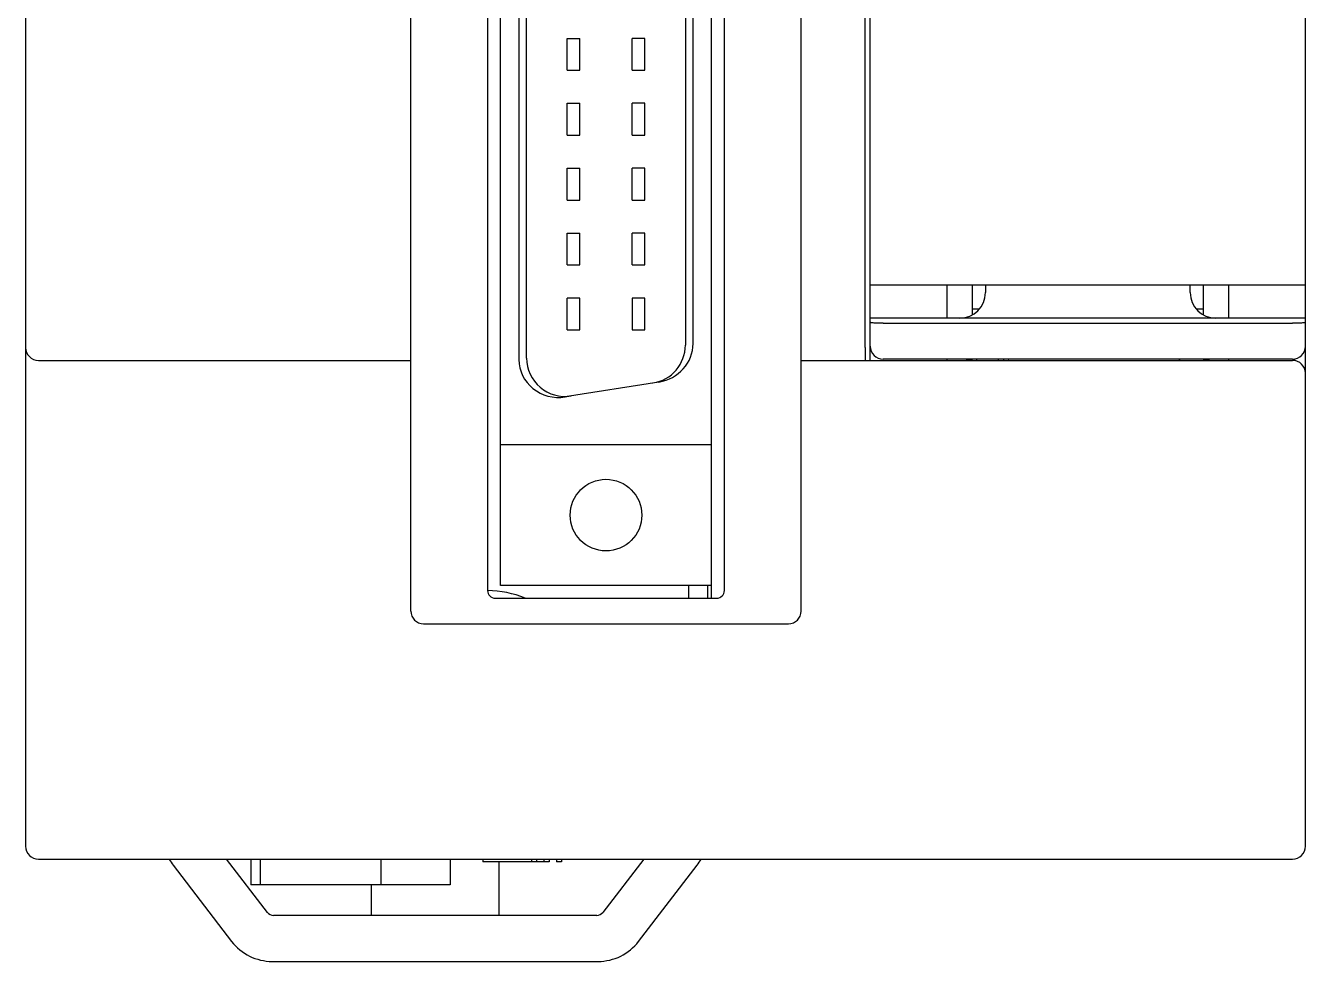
# Model space of a CAD drawing. Extents: x 61.3 to 129, y 101.1 to 195.7.
# Drawn here: x 79 to 129, y 101.1 to 137.7 of the extents above; entities that cross this region are included whole.
import ezdxf

# ---------------------------------------------------------------- set-up
doc = ezdxf.new("R2010")
doc.units = 0
doc.header["$LTSCALE"] = 16.335
doc.header["$PDMODE"] = 3
doc.header["$PDSIZE"] = 0.3125
doc.layers.get('0').update_dxf_attribs({"linetype": 'CONTINUOUS'})
doc.layers.get('Defpoints').update_dxf_attribs({"linetype": 'CONTINUOUS'})
doc.layers.add('AXIS', color=7, linetype='CONTINUOUS')

msp = doc.modelspace()

# ---------------------------------------------------------------- linework, layer by layer
at = {"color": 7, "linetype": 'Continuous'}
for p, q in [((79.028, 194.635), (79.028, 105.635)), ((129.028, 105.635), (129.028, 194.635)), ((109.328, 114.835), (109.328, 186.315)), ((97.078, 185.515), (97.078, 115.635)), ((105.828, 115.335), (105.828, 185.815)), ((106.328, 115.635), (106.328, 185.515)), ((97.578, 115.835), (97.578, 185.315)), ((98.303, 176.483), (98.303, 124.667)), ((98.603, 124.725), (98.603, 176.425)), ((94.078, 114.835), (94.078, 175.635)), ((104.803, 175.918), (104.803, 125.232)), ((105.103, 125.289), (105.103, 175.861)), ((112.028, 124.635), (112.028, 164.135)), ((100.183, 135.985), (100.183, 137.225)), ((100.183, 137.225), (100.683, 137.225)), ((100.683, 135.985), (100.683, 137.225)), ((102.723, 135.985), (102.723, 137.225)), ((103.223, 137.225), (102.723, 137.225)), ((103.223, 135.985), (103.223, 137.225)), ((100.183, 135.985), (100.683, 135.985)), ((102.723, 135.985), (103.223, 135.985)), ((100.183, 133.445), (100.183, 134.685)), ((100.183, 134.685), (100.683, 134.685)), ((100.683, 133.445), (100.683, 134.685)), ((102.723, 133.445), (102.723, 134.685)), ((103.223, 134.685), (102.723, 134.685)), ((103.223, 133.445), (103.223, 134.685)), ((100.183, 133.445), (100.683, 133.445)), ((102.723, 133.445), (103.223, 133.445)), ((100.183, 130.905), (100.183, 132.145)), ((100.183, 132.145), (100.683, 132.145)), ((100.683, 130.905), (100.683, 132.145)), ((102.723, 130.905), (102.723, 132.145)), ((103.223, 132.145), (102.723, 132.145)), ((103.223, 130.905), (103.223, 132.145)), ((100.183, 130.905), (100.683, 130.905)), ((102.723, 130.905), (103.223, 130.905)), ((100.183, 128.365), (100.183, 129.605)), ((100.183, 129.605), (100.683, 129.605)), ((100.683, 128.365), (100.683, 129.605)), ((102.723, 128.365), (102.723, 129.605)), ((103.223, 129.605), (102.723, 129.605)), ((103.223, 128.365), (103.223, 129.605)), ((100.183, 128.365), (100.683, 128.365)), ((102.723, 128.365), (103.223, 128.365)), ((112.028, 127.585), (129.028, 127.585)), ((115.028, 126.285), (115.028, 127.585)), ((116.028, 126.419), (116.028, 127.585)), ((116.528, 127.585), (116.528, 127.285)), ((124.528, 127.285), (124.528, 127.585)), ((125.028, 127.585), (125.028, 126.419)), ((126.028, 127.585), (126.028, 126.285)), ((100.183, 125.825), (100.183, 127.065)), ((100.683, 127.065), (100.183, 127.065)), ((100.683, 125.825), (100.683, 127.065)), ((102.723, 127.065), (102.723, 125.825)), ((103.223, 127.065), (102.723, 127.065)), ((103.223, 125.825), (103.223, 127.065)), ((116.287, 126.635), (116.028, 126.635)), ((125.028, 126.635), (124.769, 126.635)), ((129.028, 126.285), (112.028, 126.285)), ((112.528, 126.085), (128.528, 126.085)), ((100.183, 125.825), (100.683, 125.825)), ((102.723, 125.825), (103.223, 125.825)), ((111.828, 125.135), (111.828, 124.635)), ((79.528, 124.635), (94.078, 124.635)), ((109.328, 124.635), (128.528, 124.635)), ((128.528, 124.685), (112.528, 124.685)), ((115.028, 124.635), (115.028, 124.685)), ((116.028, 124.666), (115.778, 124.635)), ((116.028, 124.666), (116.028, 124.685)), ((116.178, 124.685), (116.178, 124.635)), ((117.028, 124.685), (117.028, 124.635)), ((117.228, 124.685), (117.228, 124.635)), ((117.436, 124.635), (117.428, 124.685)), ((124.128, 124.685), (124.078, 124.635)), ((125.028, 124.685), (125.028, 124.666)), ((125.278, 124.635), (125.028, 124.666)), ((126.028, 124.685), (126.028, 124.635)), ((103.772, 123.787), (100.104, 123.206)), ((105.828, 121.335), (97.578, 121.335)), ((105.828, 115.835), (97.578, 115.835)), ((104.928, 115.835), (104.928, 115.335)), ((105.678, 115.335), (105.678, 115.835)), ((97.378, 115.335), (106.028, 115.335)), ((94.578, 114.335), (108.828, 114.335)), ((79.528, 105.135), (128.528, 105.135)), ((88.475, 103.052), (86.877, 105.135)), ((87.828, 105.135), (87.828, 104.135)), ((88.208, 104.135), (88.208, 105.135)), ((92.908, 105.135), (92.908, 104.135)), ((95.618, 105.135), (95.618, 104.135)), ((96.888, 105.135), (96.888, 105.035)), ((99.478, 105.035), (96.888, 105.035)), ((97.528, 102.935), (97.528, 105.035)), ((98.788, 105.135), (98.788, 105.035)), ((98.988, 105.135), (98.988, 105.035)), ((99.278, 105.135), (99.278, 105.035)), ((99.478, 105.135), (99.478, 105.035)), ((99.768, 105.135), (99.768, 105.035)), ((99.968, 105.035), (99.768, 105.035)), ((99.968, 105.135), (99.968, 105.035)), ((103.179, 105.135), (101.58, 103.052)), ((84.791, 104.896), (87.078, 101.917)), ((102.978, 101.917), (105.265, 104.896)), ((95.618, 104.135), (87.828, 104.135)), ((92.528, 104.135), (92.528, 102.935)), ((101.342, 102.935), (88.713, 102.935)), ((88.664, 101.135), (101.392, 101.135))]:
    msp.add_line(p, q, dxfattribs=at)
msp.add_line((79.028, 194.634), (79.028, 105.635))
msp.add_circle((101.703, 118.585), 1.4, dxfattribs=at)
for centre, radius, start, end in [((115.528, 127.285), 1, 270, 360), ((125.528, 127.285), 1, 180, 270), ((79.528, 125.135), 0.5, 180, 270), ((103.303, 125.232), 1.5, 279, 360), ((112.528, 125.185), 0.5, 180, 270), ((128.528, 125.185), 0.5, 270, 360), ((100.103, 124.725), 1.5, 180, 279), ((128.528, 124.135), 0.5, 0, 90), ((97.028, 111.635), 4, 67.6866, 89.2914), ((97.378, 115.635), 0.3, 180, 270), ((106.028, 115.635), 0.3, 270, 360), ((94.578, 114.835), 0.5, 180, 270), ((108.828, 114.835), 0.5, 270, 360), ((79.528, 105.635), 0.5, 180, 270), ((128.528, 105.635), 0.5, 270, 360), ((86.378, 106.114), 2, 209.348, 217.5041), ((103.678, 106.114), 2, 322.4959, 330.652), ((88.713, 103.235), 0.3, 217.5041, 270), ((101.342, 103.235), 0.3, 270, 322.4959), ((88.664, 103.135), 2, 217.5041, 270), ((101.392, 103.135), 2, 270, 322.4959)]:
    msp.add_arc(centre, radius, start, end, dxfattribs=at)
for centre, start_param, end_param in [((103.537, 125.269), -1.570796, -0.150403), ((99.869, 124.688), 2.991189, 4.712389)]:
    msp.add_ellipse(centre, major_axis=(1.548, 0.245), ratio=0.956836, start_param=start_param, end_param=end_param, dxfattribs=at)
for points, knots in [([(112.528, 126.085), (112.495, 126.085), (112.432, 126.085), (112.339, 126.087), (112.254, 126.09), (112.179, 126.094), (112.124, 126.098), (112.088, 126.102), (112.067, 126.105), (112.053, 126.108), (112.043, 126.11), (112.038, 126.112), (112.034, 126.113), (112.03, 126.115), (112.028, 126.117), (112.028, 126.118)], [0, 0, 0, 0, 0.193827, 0.380173, 0.551942, 0.702572, 0.826352, 0.876681, 0.918671, 0.951969, 0.965288, 0.976373, 0.985248, 0.991981, 1, 1, 1, 1]), ([(129.028, 126.118), (129.028, 126.117), (129.026, 126.115), (129.022, 126.113), (129.018, 126.112), (129.013, 126.11), (129.003, 126.108), (128.989, 126.105), (128.968, 126.102), (128.932, 126.098), (128.877, 126.094), (128.802, 126.09), (128.717, 126.087), (128.624, 126.085), (128.561, 126.085), (128.528, 126.085)], [0, 0, 0, 0, 0.008019, 0.014752, 0.023627, 0.034712, 0.048031, 0.081329, 0.123319, 0.173648, 0.297428, 0.448058, 0.619827, 0.806173, 1, 1, 1, 1])]:
    msp.add_open_spline(points, degree=3, knots=knots, dxfattribs=at)
at = {"layer": 'AXIS', "color": 7, "linetype": 'Continuous'}
msp.add_line((111.828, 125.135), (111.828, 175.635), dxfattribs=at)
at = {"layer": 'Defpoints', "color": 0}
msp.add_point((128.528, 105.135), dxfattribs=at)

doc.saveas('drawing.dxf')
